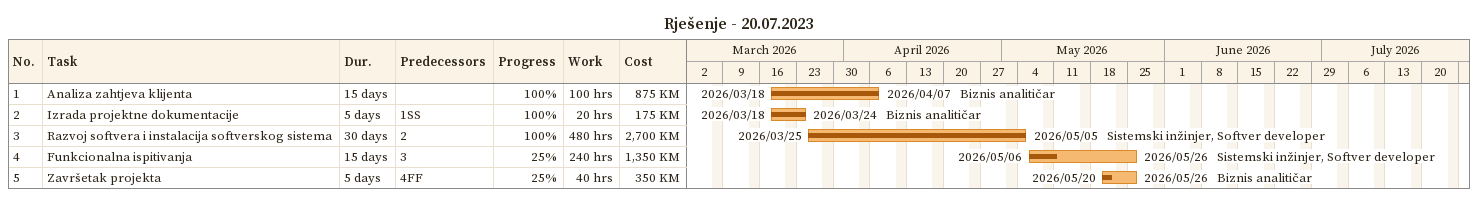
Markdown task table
Rješenje - 20.07.2023

| ID | Task | Duration | Start | Finish | Predecessors | Resources | % complete | Work (h) | Cost (KM) |
|---|---|---|---|---|---|---|---|---|---|
| 1 | Analiza zahtjeva klijenta | 15d | 2026-03-18 | 2026-04-07 |  | Biznis analitičar | 100 | 100 | 875 |
| 2 | Izrada projektne dokumentacije | 5d | 2026-03-18 | 2026-03-24 | 1SS | Biznis analitičar | 100 | 20 | 175 |
| 3 | Razvoj softvera i instalacija softverskog sistema | 30d | 2026-03-25 | 2026-05-05 | 2 | Sistemski inžinjer, Softver developer | 100 | 480 | 2700 |
| 4 | Funkcionalna ispitivanja | 15d | 2026-05-06 | 2026-05-26 | 3 | Sistemski inžinjer, Softver developer | 25 | 240 | 1350 |
| 5 | Završetak projekta | 5d | 2026-05-20 | 2026-05-26 | 4FF | Biznis analitičar | 25 | 40 | 350 |
